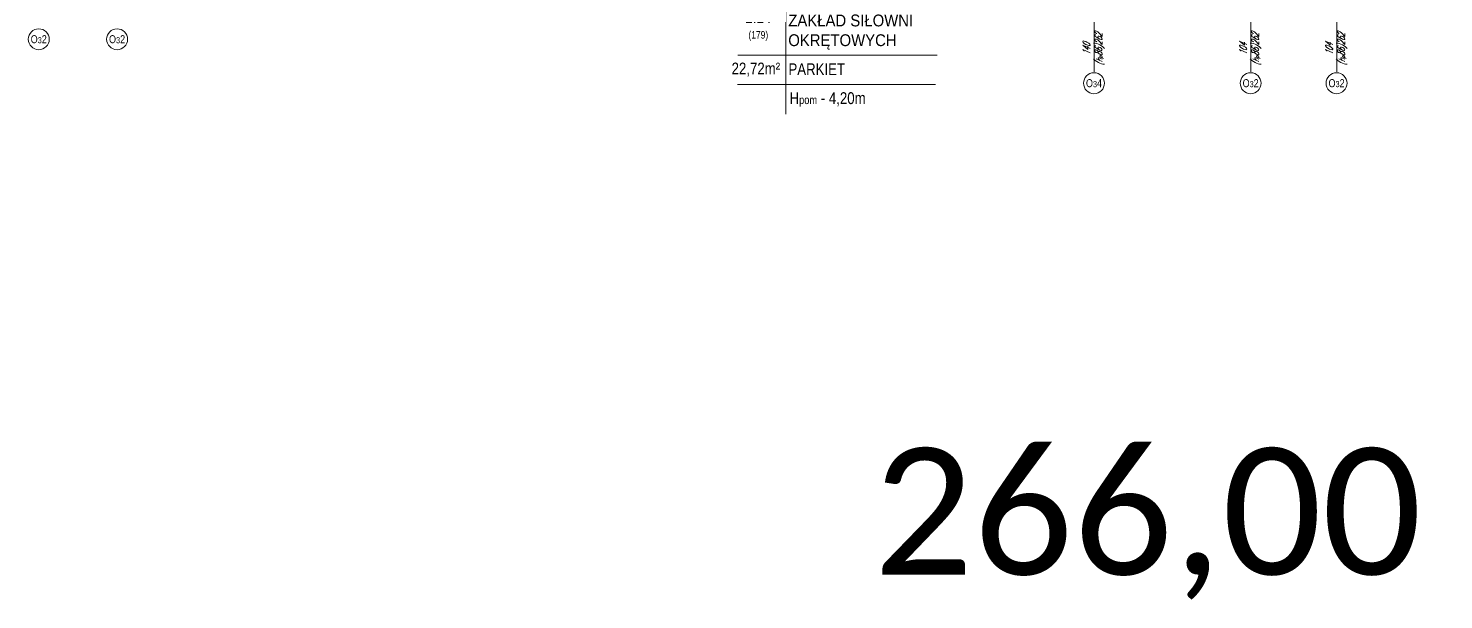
# Model space of a CAD drawing. Header units: millimetres. Extents: x -18485 to 40303, y -22087 to 35064.
# Drawn here: x 2304 to 5104, y 3956 to 5086 of the extents above; entities that cross this region are included whole.
import ezdxf

# ---------------------------------------------------------------- set-up
doc = ezdxf.new("R2010")
doc.units = ezdxf.units.MM
doc.layers.get('0').update_dxf_attribs({"lineweight": 25})
doc.layers.add('05-03_opis', color=10, linetype='Continuous', lineweight=5)
doc.styles.add('ariel', font='arial.ttf', dxfattribs={"width": 0.8})
doc.styles.add('ariel_wym', font='simplex.shx', dxfattribs={"width": 0.65, "oblique": 25})
doc.styles.get("Standard").update_dxf_attribs({"font": 'txt.shx'})

msp = doc.modelspace()

# ---------------------------------------------------------------- linework, layer by layer
at = {"layer": '05-03_opis'}
for p, q in [((3802.7, 5357.8), (3802.7, 4916.2)), ((3707.4, 5033.5), (4101.9, 5033.5)), ((3707.1, 4975.1), (4098.8, 4975.1))]:
    msp.add_line(p, q, dxfattribs=at)
at = {"layer": '05-03_opis', "lineweight": 0}
for p, q in [((4412.9, 5176.4), (4412.9, 5000.4)), ((4722.9, 5176.4), (4722.9, 5000.4)), ((4892.9, 5176.4), (4892.9, 5000.4))]:
    msp.add_line(p, q, dxfattribs=at)
for centre in [(2324.4, 5064.7), (2479.4, 5064.7), (4412.4, 4977.7), (4722.4, 4977.7), (4892.4, 4977.7)]:
    msp.add_circle(centre, 20.7, dxfattribs=at)

# ---------------------------------------------------------------- texts
at = {"insert": (3976.3, 4255.5), "char_height": 2.5, "width": 3076.14, "attachment_point": 1}
msp.add_mtext('{\\fCalibri|b0|i0|c0|p34;\\H100x;266,00 m2}', dxfattribs=at)
at = {"layer": '05-03_opis', "char_height": 23.423, "style": 'ariel'}
for s, insert, width, attachment_point in [('{\\fArial|b0|i0|c238|p34;2.14\\P\\H0.6404x;(179)}', (3748.2, 5090.7), 108.913, 5), ('\\W0.9;{\\fArial|b0|i0|c238|p34;ZAKŁAD SIŁOWNI OKRĘTOWYCH}', (3807.5, 5078.8), 356.637, 4), ('{\\fArial|b0|i0|c238|p34;22,72m²}', (3743.3, 5004.6), 108.913, 5), ('{\\fArial|b0|i0|c238|p34;PARKIET}', (3807.8, 5005.4), 322.789, 4), ('{\\fArial|b0|i0|c238|p34; H\\H0.7x;pom\\H1.429x; - 4,20m}', (3802.7, 4945.7), 322.789, 4)]:
    msp.add_mtext(s, dxfattribs=dict(at, insert=insert, width=width, attachment_point=attachment_point))
at = {"layer": '05-03_opis', "lineweight": 0, "char_height": 15.84, "width": 75.194, "attachment_point": 5, "style": 'ariel'}
for s, insert in [('O{\\H0.7576x;3}2', (2324.4, 5064.7)), ('O{\\H0.7576x;3}2', (2479.4, 5064.7)), ('O{\\H0.7576x;3}4', (4412.4, 4977.7)), ('O{\\H0.7576x;3}2', (4722.4, 4977.7)), ('O{\\H0.7576x;3}2', (4892.4, 4977.7))]:
    msp.add_mtext(s, dxfattribs=dict(at, insert=insert))
at = {"layer": '05-03_opis', "lineweight": 0, "char_height": 14.4, "width": 62.661, "attachment_point": 5, "rotation": 90, "style": 'ariel_wym'}
for s, insert in [('140\\P({\\H0.8333x;h\\H0.6x;p}86)262', (4411.9, 5045.3)), ('104\\P({\\H0.8333x;h\\H0.6x;p}86)262', (4721.9, 5045.3)), ('104\\P({\\H0.8333x;h\\H0.6x;p}86)262', (4891.9, 5045.3))]:
    msp.add_mtext(s, dxfattribs=dict(at, insert=insert))

doc.saveas('drawing.dxf')
